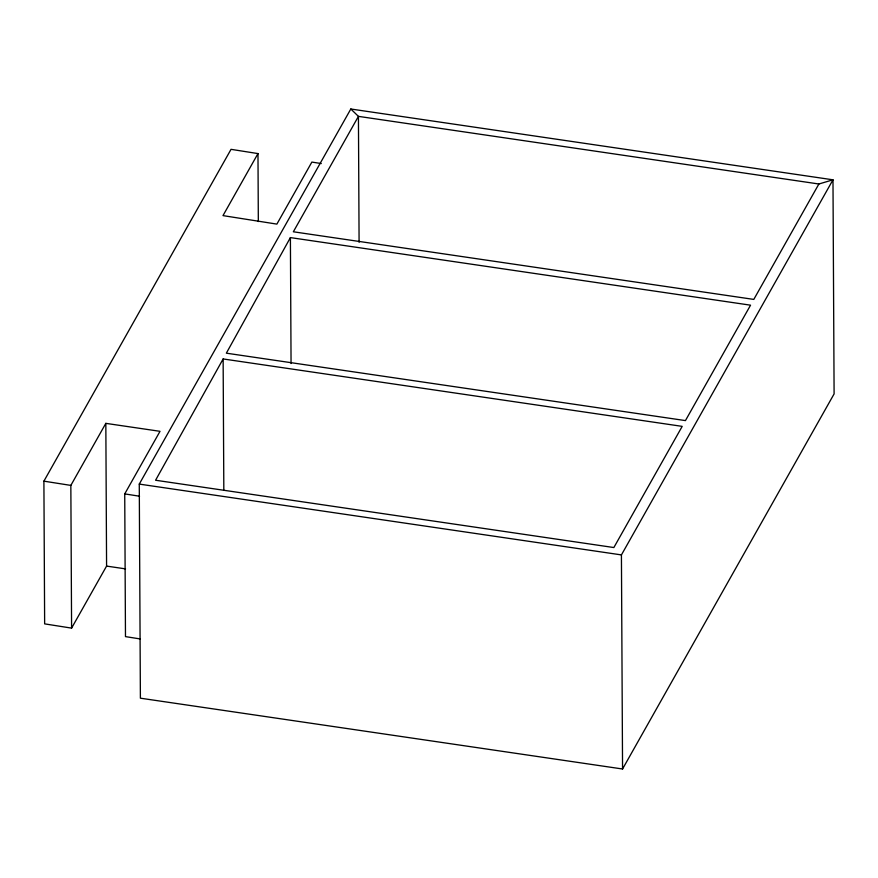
<?xml version="1.0" encoding="UTF-8"?>
<svg xmlns="http://www.w3.org/2000/svg" width="878" height="878" viewBox="0 0 878 878"><rect width="100%" height="100%" fill="white"/><g stroke="black" fill="none" stroke-linecap="round" stroke-linejoin="round"><path stroke-width="1.32" d="M290.399 237.598L226.348 353.175L685.444 420.595L750.547 305.182L290.399 237.598L291.057 363.514M223.133 358.948L155.582 480.244L613.854 547.543L682.195 426.368L223.133 358.948L223.824 490.341M140.293 638.954L125.477 636.616L124.731 493.897L160.016 431.317L105.832 423.361L106.578 566.09L71.59 628.121L44.646 623.874L43.9 481.155L231.035 149.337L257.978 153.584L258.33 221.552M71.59 628.121L70.844 485.402L105.832 423.361M257.978 153.584L222.99 215.615L276.877 224.109L311.866 162.079L321.293 163.56M139.273 484.096L350.816 109.004L832.981 179.814L834.1 393.904L622.557 768.996L140.392 698.186L139.273 484.096L621.426 554.907L832.981 179.814L818.889 183.996L358.433 116.368L350.816 109.004M818.889 183.996L753.796 299.409L293.34 231.781L358.433 116.368L359.091 242.284M106.578 566.09L125.543 568.878M43.9 481.155L70.844 485.402M124.731 493.897L139.547 496.224M621.426 554.907L622.557 768.996"/></g></svg>
